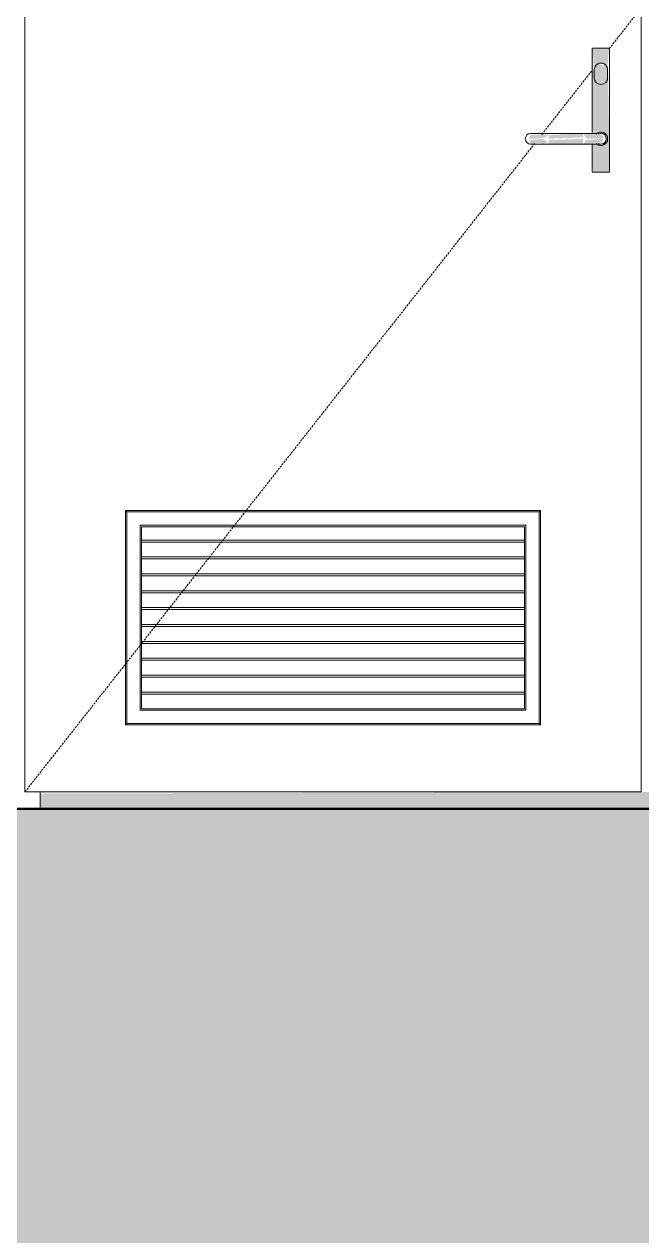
# Model space of a CAD drawing. Header units: millimetres. Extents: x 902415 to 1199587, y -3757 to 35605.
# Drawn here: x 973586 to 974508, y 4563 to 6371 of the extents above; entities that cross this region are included whole.
import ezdxf

# ---------------------------------------------------------------- set-up
doc = ezdxf.new("R2010")
doc.units = ezdxf.units.MM
doc.linetypes.add('AEC_Center', pattern=[24, 12, -4, 4, -4])
doc.linetypes.add('Dash Small', pattern=[9, 3, -1.5, 3, -1.5])
for name, color, linetype, lineweight in [('A-DETL', 90, 'Continuous', 18), ('A-DETL-GENF', 92, 'Continuous', 5), ('A-DOOR', 31, 'Continuous', 5), ('A-DOOR-FRAM', 31, 'Continuous', 5), ('A-FLOR-LEVL', 51, 'Continuous', 5), ('A-GLAZ-CWMG', 51, 'Continuous', 5)]:
    doc.layers.add(name, color=color, linetype=linetype, lineweight=lineweight)

# ---------------------------------------------------------------- blocks, each defined once
blk = doc.blocks.new('X_Door-Panel-Hinge-Standard - Standard-958351-North - Grids A')
at = {"layer": 'A-DOOR'}
for p, q in [((973587.0618, 5225), (973587.0618, 7565)), ((974507.0618, 7565), (974507.0618, 5225)), ((973739.0618, 5643), (973737.0618, 5645)), ((973737.0618, 5645), (973737.0618, 5325)), ((973737.0618, 5645), (974357.0618, 5645)), ((973739.0618, 5643), (974355.0618, 5643)), ((973739.0618, 5327), (973739.0618, 5643)), ((974357.0618, 5645), (974355.0618, 5643)), ((974355.0618, 5643), (974355.0618, 5327)), ((974357.0618, 5325), (974357.0618, 5645)), ((973759.0618, 5623), (973759.0618, 5347)), ((973759.0618, 5623), (974335.0618, 5623)), ((973761.0618, 5621), (973761.0618, 5609.05)), ((973761.0618, 5621), (974333.0618, 5621)), ((973761.0618, 5601), (973761.0618, 5609.05)), ((974333.0618, 5609.05), (974333.0618, 5621)), ((974333.0618, 5609.05), (974333.0618, 5601)), ((974335.0618, 5347), (974335.0618, 5623)), ((973761.0618, 5598), (973761.0618, 5601)), ((974333.0618, 5601), (973761.0618, 5601)), ((973761.0618, 5598), (974333.0618, 5598)), ((973761.0618, 5598), (973761.0618, 5583.85)), ((974333.0618, 5601), (974333.0618, 5598)), ((974333.0618, 5583.85), (974333.0618, 5598)), ((973761.0618, 5575.8), (973761.0618, 5583.85)), ((973761.0618, 5572.8), (973761.0618, 5575.8)), ((974333.0618, 5575.8), (973761.0618, 5575.8)), ((973761.0618, 5572.8), (974333.0618, 5572.8)), ((973761.0618, 5572.8), (973761.0618, 5558.65)), ((974333.0618, 5583.85), (974333.0618, 5575.8)), ((974333.0618, 5575.8), (974333.0618, 5572.8)), ((974333.0618, 5558.65), (974333.0618, 5572.8)), ((973761.0618, 5550.6), (973761.0618, 5558.65)), ((974333.0618, 5558.65), (974333.0618, 5550.6)), ((973761.0618, 5547.6), (973761.0618, 5550.6)), ((974333.0618, 5550.6), (973761.0618, 5550.6)), ((973761.0618, 5547.6), (974333.0618, 5547.6)), ((973761.0618, 5547.6), (973761.0618, 5533.45)), ((974333.0618, 5550.6), (974333.0618, 5547.6)), ((974333.0618, 5533.45), (974333.0618, 5547.6)), ((973761.0618, 5525.4), (973761.0618, 5533.45)), ((973761.0618, 5522.4), (973761.0618, 5525.4)), ((974333.0618, 5525.4), (973761.0618, 5525.4)), ((973761.0618, 5522.4), (974333.0618, 5522.4)), ((973761.0618, 5522.4), (973761.0618, 5508.25)), ((974333.0618, 5533.45), (974333.0618, 5525.4)), ((974333.0618, 5525.4), (974333.0618, 5522.4)), ((974333.0618, 5508.25), (974333.0618, 5522.4)), ((973761.0618, 5500.2), (973761.0618, 5508.25)), ((973761.0618, 5497.2), (973761.0618, 5500.2)), ((974333.0618, 5500.2), (973761.0618, 5500.2)), ((974333.0618, 5508.25), (974333.0618, 5500.2)), ((974333.0618, 5500.2), (974333.0618, 5497.2)), ((973761.0618, 5497.2), (974333.0618, 5497.2)), ((973761.0618, 5497.2), (973761.0618, 5483.05)), ((973761.0618, 5475), (973761.0618, 5483.05)), ((974333.0618, 5483.05), (974333.0618, 5497.2)), ((974333.0618, 5483.05), (974333.0618, 5475)), ((973761.0618, 5472), (973761.0618, 5475)), ((974333.0618, 5475), (973761.0618, 5475)), ((973761.0618, 5472), (974333.0618, 5472)), ((973761.0618, 5472), (973761.0618, 5457.85)), ((974333.0618, 5475), (974333.0618, 5472)), ((974333.0618, 5457.85), (974333.0618, 5472)), ((973761.0618, 5449.8), (973761.0618, 5457.85)), ((973761.0618, 5446.8), (973761.0618, 5449.8)), ((974333.0618, 5449.8), (973761.0618, 5449.8)), ((973761.0618, 5446.8), (974333.0618, 5446.8)), ((973761.0618, 5446.8), (973761.0618, 5432.65)), ((974333.0618, 5457.85), (974333.0618, 5449.8)), ((974333.0618, 5449.8), (974333.0618, 5446.8)), ((974333.0618, 5432.65), (974333.0618, 5446.8)), ((973761.0618, 5424.6), (973761.0618, 5432.65)), ((974333.0618, 5432.65), (974333.0618, 5424.6)), ((973761.0618, 5421.6), (973761.0618, 5424.6)), ((974333.0618, 5424.6), (973761.0618, 5424.6)), ((973761.0618, 5421.6), (974333.0618, 5421.6)), ((973761.0618, 5421.6), (973761.0618, 5407.45)), ((973761.0618, 5399.4), (973761.0618, 5407.45)), ((974333.0618, 5424.6), (974333.0618, 5421.6)), ((974333.0618, 5407.45), (974333.0618, 5421.6)), ((974333.0618, 5407.45), (974333.0618, 5399.4)), ((973761.0618, 5396.4), (973761.0618, 5399.4)), ((974333.0618, 5399.4), (973761.0618, 5399.4)), ((973761.0618, 5396.4), (974333.0618, 5396.4)), ((973761.0618, 5396.4), (973761.0618, 5382.25)), ((974333.0618, 5399.4), (974333.0618, 5396.4)), ((974333.0618, 5382.25), (974333.0618, 5396.4)), ((973761.0618, 5374.2), (973761.0618, 5382.25)), ((973761.0618, 5371.2), (973761.0618, 5374.2)), ((974333.0618, 5374.2), (973761.0618, 5374.2)), ((973761.0618, 5371.2), (974333.0618, 5371.2)), ((973761.0618, 5371.2), (973761.0618, 5357.05)), ((974333.0618, 5382.25), (974333.0618, 5374.2)), ((974333.0618, 5374.2), (974333.0618, 5371.2)), ((974333.0618, 5357.05), (974333.0618, 5371.2)), ((973761.0618, 5349), (973761.0618, 5357.05)), ((974333.0618, 5357.05), (974333.0618, 5349)), ((973759.0618, 5347), (974335.0618, 5347)), ((974333.0618, 5349), (973761.0618, 5349)), ((973739.0618, 5327), (973737.0618, 5325)), ((973737.0618, 5325), (974357.0618, 5325)), ((974355.0618, 5327), (973739.0618, 5327)), ((974355.0618, 5327), (974357.0618, 5325)), ((974507.0618, 5225), (973587.0618, 5225))]:
    blk.add_line(p, q, dxfattribs=at)
at = {"layer": 'A-DOOR', "linetype": 'Dash Small'}
for p, q in [((974459.5211, 6334.5407), (974507.0618, 6395)), ((974358.9317, 6206.6171), (974434.0618, 6302.163)), ((973587.0618, 5225), (974348.6707, 6193.5678))]:
    blk.add_line(p, q, dxfattribs=at)
blk = doc.blocks.new('X_Door-Frame-Metal - Standard-2852210-North - Grids A')
at = {"layer": 'A-DOOR-FRAM'}
blk.add_line((973610.0618, 5200), (973610.0618, 5225), dxfattribs=at)
blk = doc.blocks.new('X_Door-Handle-Lockwood 4800 Series Lever - Standard-764996-North - Grids A')
at = {"layer": 'A-DOOR'}
h = blk.add_hatch(color=256, dxfattribs=at)
h.paths.add_polyline_path([(974449.6, 6150), (974460.1, 6151), (974457.7, 6310.1), (974454.1, 6283.9), (974447.1, 6281), (974440, 6283.9), (974437.1, 6291), (974435.1, 6323.7), (974434.1, 6334), (974434.1, 6207.5), (974442.1, 6208.7), (974450.1, 6209.5), (974455.7, 6205), (974456.7, 6197.4), (974452.1, 6191.3), (974444.5, 6190.3), (974434.1, 6192.5), (974435.1, 6150), (974447.1, 6150)])
h.paths.add_polyline_path([(974437.4, 6305.6), (974442.1, 6311.7), (974449.6, 6312.7), (974455.7, 6308), (974457.2, 6310.1), (974459.1, 6335), (974434.1, 6334), (974437.1, 6308)])
for points in [[(974447.1, 6281), (974453, 6283.9), (974457.1, 6291), (974455.7, 6308), (974443.2, 6311.7), (974437.4, 6305.6), (974437.4, 6288.4), (974444.5, 6281.7), (974445.8, 6281.3)], [(974351.6, 6200), (974365, 6202.1), (974369.1, 6206.9), (974341.7, 6205.7), (974338.8, 6200), (974345.3, 6200)], [(974369.1, 6200), (974420.1, 6202.1), (974420.1, 6207.7), (974369.1, 6205.7), (974369.1, 6202.1)], [(974437.1, 6200), (974450.4, 6200), (974449.6, 6205.7), (974426.4, 6207.5), (974421.1, 6205.7), (974426.4, 6200), (974434.1, 6200)], [(974342.8, 6192.1), (974351.6, 6193.9), (974361.1, 6192.8), (974368, 6194.3), (974360.8, 6200), (974339.8, 6197.9), (974342.7, 6192.4)], [(974420.1, 6192.3), (974420.1, 6200), (974369.1, 6197.9), (974369.1, 6192.3), (974386.8, 6192.3)], [(974430.5, 6192.1), (974449.6, 6194.7), (974449.6, 6200), (974424.1, 6197.9), (974421.6, 6192.9), (974426.4, 6192.5)]]:
    blk.add_hatch(color=256, dxfattribs=at).paths.add_polyline_path(points)
for p, q in [((974434.1, 6334), (974434.1, 6209.5)), ((974459.1, 6335), (974435.1, 6335)), ((974460.1, 6151), (974460.1, 6334)), ((974437.1, 6303), (974437.1, 6291)), ((974457.1, 6291), (974457.1, 6303)), ((974420.1, 6208), (974369.1, 6208)), ((974369.1, 6192), (974420.1, 6192)), ((974434.1, 6192.5), (974434.1, 6151)), ((974435.1, 6150), (974459.1, 6150))]:
    blk.add_line(p, q, dxfattribs=at)
at = {"layer": 'A-DOOR', "flags": 128}
for points in [[(974369.1, 6208), (974368, 6208), (974366.9, 6208), (974365.8, 6208), (974364.8, 6208), (974363.7, 6208), (974362.6, 6208), (974361.6, 6208), (974360.6, 6208), (974359.6, 6208), (974358.5, 6208), (974357.6, 6208), (974356.6, 6208), (974355.6, 6208), (974354.7, 6208), (974353.8, 6208), (974352.9, 6208), (974352.1, 6208), (974351.3, 6208), (974350.5, 6208), (974349.7, 6208), (974349, 6208), (974348.3, 6208), (974347.6, 6208), (974346.9, 6208), (974346.3, 6208), (974345.8, 6208), (974345.2, 6208), (974344.8, 6208), (974344.3, 6208), (974343.9, 6208), (974343.5, 6208), (974343.2, 6208), (974342.9, 6208), (974342.7, 6208), (974342.5, 6208), (974342.3, 6208), (974342.2, 6208), (974342.1, 6208), (974342.1, 6208)], [(974447.1, 6208), (974447, 6208), (974447, 6208), (974446.9, 6208), (974446.7, 6208), (974446.5, 6208), (974446.3, 6208), (974446, 6208), (974445.7, 6208), (974445.3, 6208), (974444.9, 6208), (974444.5, 6208), (974444, 6208), (974443.5, 6208), (974442.9, 6208), (974442.3, 6208), (974441.7, 6208), (974441.1, 6208), (974440.4, 6208), (974439.6, 6208), (974438.9, 6208), (974438.1, 6208), (974437.3, 6208), (974436.4, 6208), (974435.5, 6208), (974434.6, 6208), (974433.7, 6208), (974432.8, 6208), (974431.8, 6208), (974430.8, 6208), (974429.8, 6208), (974428.8, 6208), (974427.8, 6208), (974426.8, 6208), (974425.7, 6208), (974424.7, 6208), (974423.6, 6208), (974422.5, 6208), (974421.4, 6208), (974420.4, 6208), (974420.1, 6208)], [(974342.1, 6192), (974342.1, 6192), (974342.1, 6192), (974342.3, 6192), (974342.4, 6192), (974342.6, 6192), (974342.8, 6192), (974343.1, 6192), (974343.4, 6192), (974343.8, 6192), (974344.2, 6192), (974344.6, 6192), (974345.1, 6192), (974345.6, 6192), (974346.2, 6192), (974346.8, 6192), (974347.4, 6192), (974348.1, 6192), (974348.8, 6192), (974349.5, 6192), (974350.3, 6192), (974351, 6192), (974351.9, 6192), (974352.7, 6192), (974353.6, 6192), (974354.5, 6192), (974355.4, 6192), (974356.3, 6192), (974357.3, 6192), (974358.3, 6192), (974359.3, 6192), (974360.3, 6192), (974361.3, 6192), (974362.4, 6192), (974363.4, 6192), (974364.5, 6192), (974365.5, 6192), (974366.6, 6192), (974367.7, 6192), (974368.8, 6192), (974369.1, 6192)], [(974420.1, 6192), (974421.1, 6192), (974422.2, 6192), (974423.3, 6192), (974424.4, 6192), (974425.4, 6192), (974426.5, 6192), (974427.5, 6192), (974428.6, 6192), (974429.6, 6192), (974430.6, 6192), (974431.6, 6192), (974432.5, 6192), (974433.5, 6192), (974434.4, 6192), (974435.3, 6192), (974436.2, 6192), (974437, 6192), (974437.9, 6192), (974438.7, 6192), (974439.4, 6192), (974440.2, 6192), (974440.9, 6192), (974441.5, 6192), (974442.2, 6192), (974442.8, 6192), (974443.3, 6192), (974443.9, 6192), (974444.4, 6192), (974444.8, 6192), (974445.2, 6192), (974445.6, 6192), (974445.9, 6192), (974446.2, 6192), (974446.5, 6192), (974446.7, 6192), (974446.8, 6192), (974447, 6192), (974447, 6192), (974447.1, 6192)]]:
    blk.add_lwpolyline(points, dxfattribs=at)
at = {"layer": 'A-DOOR'}
for centre, radius, start, end in [((974435.1, 6334), 1, 90, 180), ((974459.1, 6334), 1, 0, 90), ((974447.1, 6303), 10, 360, 180), ((974447.1, 6303), 10, 0, 120), ((974447.1, 6303), 10, 360, 15), ((974447.1, 6303), 10, 0, 15), ((974447.1, 6291), 10, 180, 0), ((974447.1, 6291), 10, 195, 210), ((974447.1, 6291), 10, 240, 300), ((974447.1, 6291), 10, 315, 0), ((974342.1, 6200), 8, 90, 270), ((974342.1, 6200), 8, 90, 180), ((974447.1, 6200), 10, 0, 135), ((974447.1, 6200), 8, 0, 120), ((974447.1, 6200), 8, 270, 90), ((974342.1, 6200), 8, 180, 270), ((974447.1, 6200), 10, 225, 0), ((974447.1, 6200), 8, 240, 0), ((974435.1, 6151), 1, 180, 270), ((974459.1, 6151), 1, 270, 0)]:
    blk.add_arc(centre, radius, start, end, dxfattribs=at)
blk = doc.blocks.new('Rectangular Mullion - 50x100mm-2890358-North - Grids A')
at = {"layer": 'A-GLAZ-CWMG'}
blk.add_hatch(color=256, dxfattribs=at).paths.add_polyline_path([(975143.1, 5200), (975143.1, 5225), (974509.1, 5225), (974507.1, 5225), (973610.1, 5222.7), (973610.1, 5200), (975127, 5200)])
blk.add_line((975143.1, 5225), (975143.1, 5200), dxfattribs=at)

msp = doc.modelspace()

# ---------------------------------------------------------------- hatches: boundary and pattern name
at = {"layer": 'A-DETL-GENF'}
msp.add_hatch(color=7, dxfattribs=at).paths.add_polyline_path([(911282.2, 275.1), (1031734.5, 275.1), (1031734.5, 275.1), (1034503.4, 275.1), (1034503.4, 275.1), (1043561.4, 275.1), (1043561.4, 5200), (911282.2, 5200), (911282.2, 2942.3)])

# ---------------------------------------------------------------- linework, layer by layer
at = {"layer": 'A-DETL', "lineweight": 50}
msp.add_line((1043561.4, 5200), (911282.2, 5200), dxfattribs=at)
at = {"layer": 'A-FLOR-LEVL', "linetype": 'AEC_Center'}
msp.add_line((903214.7, 5200), (1037708.1, 5200), dxfattribs=at)

# ---------------------------------------------------------------- block references
at = {"layer": 'A-DOOR'}
for name in ['X_Door-Frame-Metal - Standard-2852210-North - Grids A', 'X_Door-Panel-Hinge-Standard - Standard-958351-North - Grids A', 'X_Door-Handle-Lockwood 4800 Series Lever - Standard-764996-North - Grids A']:
    msp.add_blockref(name, (0, 0), dxfattribs=at)
at = {"layer": 'A-GLAZ-CWMG'}
msp.add_blockref('Rectangular Mullion - 50x100mm-2890358-North - Grids A', (0, 0), dxfattribs=at)

doc.saveas('drawing.dxf')
